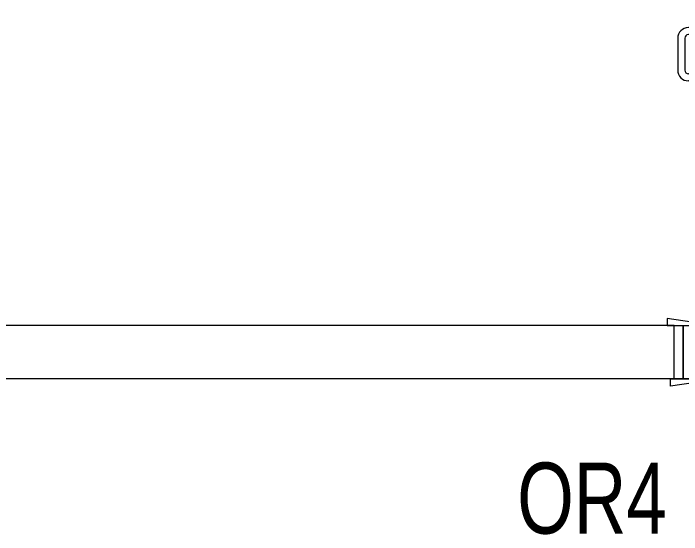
# Model space of a CAD drawing. Header units: millimetres. Extents: x 26027 to 581921, y 7230 to 233891.
# Drawn here: x 520323 to 522205, y 198447 to 199914 of the extents above; entities that cross this region are included whole.
import ezdxf

# ---------------------------------------------------------------- set-up
doc = ezdxf.new("R2010")
doc.units = ezdxf.units.MM
doc.header["$LTSCALE"] = 5
doc.layers.add('72_EGR_BASE_TEXT', color=7, linetype='Continuous', lineweight=5)
doc.layers.add('Walls', color=32, linetype='Continuous', lineweight=5)
doc.layers.add('Wooden Joinery', color=7, linetype='Continuous', lineweight=5, true_color=0xffdcd1)
doc.styles.add('X3G_ENTITY_2587EA', font='swisscl.ttf', dxfattribs={"height": 200})

# ---------------------------------------------------------------- blocks, each defined once
blk = doc.blocks.new('A$C692066EF')
at = {"layer": 'Wooden Joinery'}
for p, q in [((2405.9, 280), (2495.9, 280)), ((2375.9, 240), (2375.9, 250)), ((2395.9, 240), (2395.9, 250)), ((2405.9, 260), (2495.9, 260)), ((2505.9, 240), (2505.9, 250)), ((2525.9, 240), (2525.9, 250)), ((2365.9, 240), (2405.9, 240)), ((2365.9, 230), (2365.9, 240)), ((2405.9, 230), (2405.9, 240)), ((2505.9, 240), (2525.9, 240)), ((2365.9, 190), (2365.9, 180)), ((2405.9, 190), (2405.9, 180)), ((2365.9, 180), (2405.9, 180)), ((2375.9, 180), (2375.9, 170)), ((2395.9, 180), (2395.9, 170)), ((2505.9, 180), (2505.9, 170)), ((2505.9, 180), (2525.9, 180)), ((2525.9, 180), (2525.9, 170)), ((2405.9, 160), (2495.9, 160)), ((2405.9, 140), (2495.9, 140))]:
    blk.add_line(p, q, dxfattribs=at)
for points in [[(3215, 1080), (3205, 1080), (3195, 1150), (3215, 1150)], [(3365, 1070), (3375, 1070), (3385, 1140), (3365, 1140)], [(3215, 230), (2335.9, 230), (2335.9, 190), (3215, 190)], [(3215, 230), (2335.9, 230), (2335.9, 190), (3215, 190)], [(3365, 190), (3375, 190), (3385, 120), (3365, 120)], [(3215, 180), (3205, 180), (3195, 110), (3215, 110)]]:
    blk.add_lwpolyline(points, close=True, dxfattribs=at)
for points in [[(3215, 1105), (3365, 1105), (3365, 1130), (3215, 1130), (3215, 1105)], [(3215, 1105), (3215, 1070), (3255, 1070), (3255, 1060), (3365, 1060), (3365, 1105), (3215, 1105)], [(3215, 155), (3215, 190), (3255, 190), (3255, 200), (3365, 200), (3365, 155), (3215, 155)], [(3215, 155), (3365, 155), (3365, 130), (3215, 130), (3215, 155)]]:
    blk.add_lwpolyline(points, dxfattribs=at)
for centre, radius, start, end in [((3215, 190), 880, 90, 177.3947), ((2405.9, 250), 30, 90, 180), ((2495.9, 250), 30, 0, 90), ((2405.9, 250), 10, 90, 180), ((2495.9, 250), 10, 0, 90), ((2405.9, 170), 30, 180, 270), ((2405.9, 170), 10, 180, 270), ((2495.9, 170), 10, 270, 0), ((2495.9, 170), 30, 270, 0)]:
    blk.add_arc(centre, radius, start, end, dxfattribs=at)

msp = doc.modelspace()

# ---------------------------------------------------------------- linework, layer by layer
at = {"layer": 'Walls', "ltscale": 10}
for p, q in [((522183.8, 199035.3, 0), (515433.8, 199035.3, 0)), ((522183.8, 198885.3, 0), (522183.8, 199035.3, 0)), ((522183.8, 198885.3, 0), (516683.8, 198885.3, 0))]:
    msp.add_line(p, q, dxfattribs=at)

# ---------------------------------------------------------------- block references
at = {"layer": 'Wooden Joinery', "rotation": 270}
msp.add_blockref('A$C692066EF', (522053.8, 202250.3, 0), dxfattribs=at)

# ---------------------------------------------------------------- texts
at = {"layer": '72_EGR_BASE_TEXT', "insert": (523068.8, 198649.7), "char_height": 200, "attachment_point": 2, "style": 'X3G_ENTITY_2587EA'}
msp.add_mtext('OR4 - GENERAL SURGERY', dxfattribs=at)

doc.saveas('drawing.dxf')
